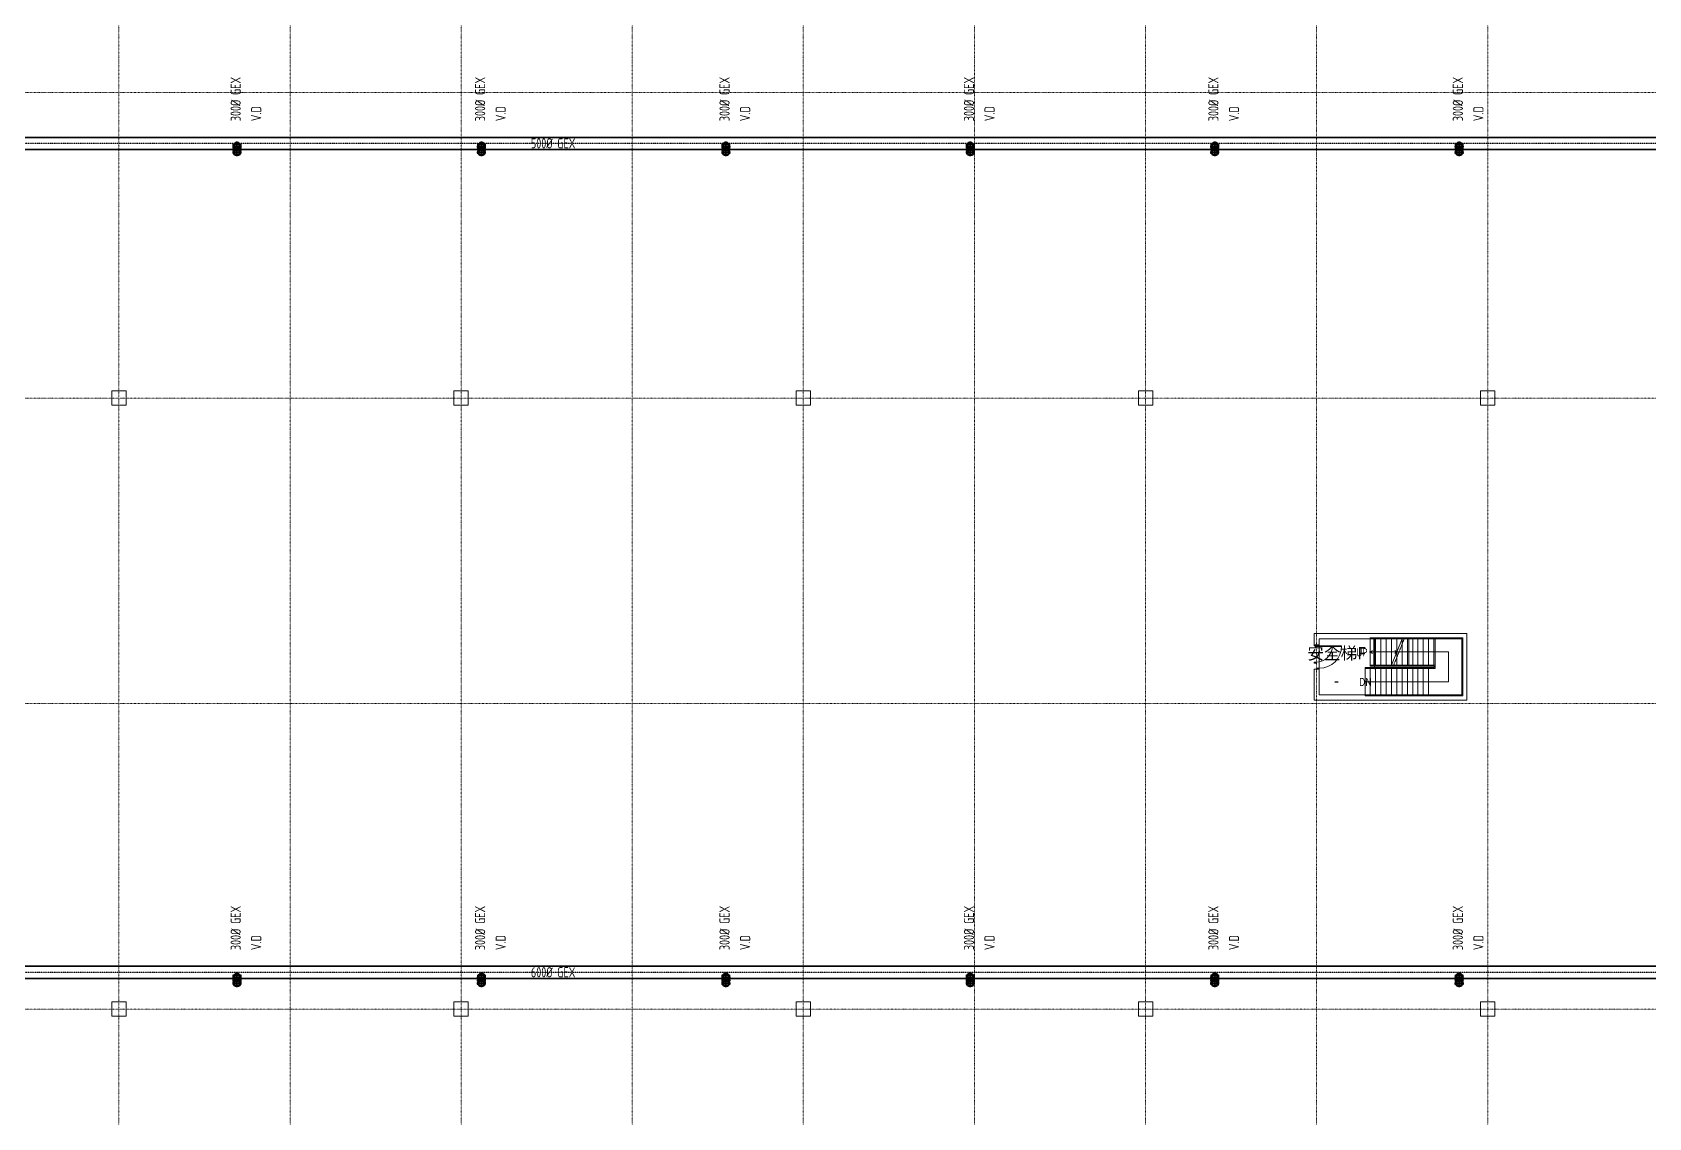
# Model space of a CAD drawing. Extents: x -32000 to 290600, y -29000 to 131250.
# Drawn here: x 47350 to 126700, y 24668 to 77959 of the extents above; entities that cross this region are included whole.
import ezdxf
from ezdxf.enums import TextEntityAlignment as Align

# ---------------------------------------------------------------- set-up
doc = ezdxf.new("R2010")
doc.units = 0
doc.header["$LTSCALE"] = 10
for name, pattern in [('H12PL3$0$JJP_三點線', [0.9, 0.3, -0.15, 0, -0.15, 0, -0.15, 0, -0.15]), ('H12PL3$0$JJP_虛線(退縮線、投影線、地下室範圍、非屬本工程、圖面分區)', [0.45, 0.3, -0.15]), ('H12PL3$0$虛線', [0.846667, 0.423333, -0.423333]), ('XFM6D40-200K$0$CENTER', [2, 1.25, -0.25, 0.25, -0.25])]:
    doc.linetypes.add(name, pattern=pattern)
for name, color, linetype in [('H12PL3$0$A-STRS', 252, 'Continuous'), ('H12PL3$0$A-TEXT', 252, 'Continuous'), ('H12PL3$0$A-WALL-IN', 252, 'Continuous'), ('H12PL3$0$A-ZONE', 252, 'Continuous'), ('H12PL3$0$Door', 252, 'Continuous'), ('H12PL3$0$S-COL', 252, 'Continuous'), ('H12PL3$0$S-GRID', 252, 'Continuous'), ('H12PL3$0$S-SLAB-SHOW', 252, 'Continuous'), ('XFM6D40-200K$0$M-PIPE-TEXT', 3, 'Continuous')]:
    doc.layers.add(name, color=color, linetype=linetype)
doc.layers.add('XFM6D40-200K$0$DUCT-CENT-GEX', color=1, linetype='XFM6D40-200K$0$CENTER', lineweight=25)
doc.layers.add('XFM6D40-200K$0$M-EX-DUCT-GEX', color=114, linetype='Continuous', lineweight=35)
doc.styles.add('H12PL3$0$Standard', font='', dxfattribs={"width": 0.8})
doc.styles.add('XFM6D40-200K$0$aa-txt', font='isocp.shx', dxfattribs={"bigfont": 'chineset.shx'})
doc.styles.get('H12PL3$0$Standard').set_extended_font_data('Microsoft JhengHei')

# ---------------------------------------------------------------- blocks, each defined once
blk = doc.blocks.new('H12PL3')
at = {"layer": 'H12PL3$0$A-STRS', "lineweight": 0}
for p, q in [((113035, 48235), (114615, 48235)), ((113035, 48185), (113035, 48235)), ((113035, 48235), (114855, 48235)), ((113035, 48185), (113035, 48235)), ((114595, 48185), (113035, 48185)), ((113035, 46885), (113035, 48185)), ((113035, 48185), (114595, 48185)), ((113035, 46885), (113035, 48185)), ((113035, 48185), (113295, 48185)), ((114855, 48185), (113035, 48185)), ((113035, 46885), (113035, 48185)), ((113035, 48185), (114855, 48185)), ((113035, 46885), (113035, 48185)), ((113035, 48185), (113295, 48185)), ((113035, 47535), (113135, 47610)), ((113295, 46885), (113295, 48185)), ((113295, 48185), (113295, 46885)), ((113295, 46885), (113295, 48185)), ((113295, 48185), (113555, 48185)), ((113295, 46885), (113295, 48185)), ((113295, 48185), (113295, 46885)), ((113295, 46885), (113295, 48185)), ((113295, 48185), (113555, 48185)), ((113555, 46885), (113555, 48185)), ((113555, 48185), (113555, 46885)), ((113555, 46885), (113555, 48185)), ((113555, 48185), (113815, 48185)), ((113555, 46885), (113555, 48185)), ((113555, 48185), (113555, 46885)), ((113555, 46885), (113555, 48185)), ((113555, 48185), (113815, 48185)), ((113815, 46885), (113815, 48185)), ((113815, 48185), (113815, 46885)), ((113815, 46885), (113815, 48185)), ((113815, 48185), (114075, 48185)), ((113815, 46885), (113815, 48185)), ((113815, 48185), (113815, 46885)), ((113815, 46885), (113815, 48185)), ((113815, 48185), (114075, 48185)), ((114075, 46885), (114075, 48185)), ((114075, 48185), (114075, 46885)), ((114075, 46885), (114075, 48185)), ((114075, 48185), (114335, 48185)), ((114075, 46885), (114595, 48185)), ((114075, 46885), (114075, 48185)), ((114075, 48185), (114075, 46885)), ((114075, 46885), (114075, 48185)), ((114075, 48185), (114335, 48185)), ((114235, 47610), (114335, 47535)), ((114335, 47535), (114335, 48185)), ((114335, 48185), (114335, 47535)), ((114335, 47535), (114335, 48185)), ((114335, 48185), (114595, 48185)), ((114335, 46885), (114335, 48185)), ((114335, 48185), (114335, 46885)), ((114335, 46885), (114335, 48185)), ((114335, 48185), (114595, 48185)), ((114595, 46885), (114595, 48185)), ((114595, 48185), (114595, 46885)), ((114595, 46885), (114595, 48185)), ((114595, 48185), (114855, 48185)), ((114855, 48235), (114855, 48185)), ((114855, 48235), (117575, 48235)), ((114855, 48185), (114855, 48235)), ((117525, 48185), (114855, 48185)), ((114855, 48185), (114918.16, 48185)), ((114855, 46885), (114855, 48185)), ((114855, 46885), (114855, 48185)), ((114855, 46885), (114855, 48185)), ((114855, 48185), (114855, 46885)), ((114855, 46885), (114855, 48185)), ((114855, 48185), (117525, 48185)), ((114918.16, 48185), (117525, 48185)), ((117525, 45425), (117525, 48185)), ((117525, 48185), (117525, 45425)), ((117525, 48185), (117525, 45425)), ((117575, 48235), (117575, 45375)), ((113035, 47535), (113295, 47535)), ((113035, 47535), (113295, 47535)), ((113135, 47460), (113035, 47535)), ((113035, 46885), (114075, 46885)), ((113035, 46835), (113035, 46885)), ((114075, 46885), (113035, 46885)), ((113295, 46885), (113035, 46885)), ((113035, 46885), (114855, 46885)), ((113035, 46835), (113035, 46885)), ((114855, 46885), (113035, 46885)), ((113295, 46885), (113035, 46885)), ((114055, 46835), (113035, 46835)), ((114855, 46835), (113035, 46835)), ((113295, 47535), (114335, 47535)), ((113295, 47535), (114855, 47535)), ((113555, 46885), (113295, 46885)), ((113555, 46885), (113295, 46885)), ((113815, 46885), (113555, 46885)), ((113815, 46885), (113555, 46885)), ((114075, 46885), (113815, 46885)), ((114075, 46885), (113815, 46885)), ((114335, 46885), (114075, 46885)), ((114335, 47535), (114235, 47460)), ((114595, 46885), (114335, 46885)), ((114855, 46885), (114595, 46885)), ((114855, 47535), (116875, 47535)), ((114855, 46885), (114855, 46835)), ((114855, 46885), (116225, 46885)), ((114855, 46835), (114855, 46885)), ((114918.16, 46885), (114855, 46885)), ((116225, 46885), (114855, 46885)), ((116175, 46835), (114855, 46835)), ((116225, 46885), (114918.16, 46885)), ((116175, 46775), (116175, 46835)), ((116225, 46885), (116225, 46725)), ((116225, 46725), (116225, 46885)), ((116225, 46725), (116225, 46885)), ((116875, 47535), (116875, 46075)), ((112775, 46725), (112775, 46775)), ((112775, 46775), (114595, 46775)), ((114595, 46725), (112775, 46725)), ((112775, 45425), (112775, 46725)), ((112775, 46725), (114595, 46725)), ((112775, 45425), (112775, 46725)), ((112775, 46725), (113035, 46725)), ((113035, 46075), (112775, 46075)), ((113035, 46725), (113035, 45425)), ((113035, 45425), (113035, 46725)), ((113035, 46725), (113295, 46725)), ((113035, 46725), (113035, 45425)), ((114595, 46075), (113035, 46075)), ((113295, 46725), (113295, 45425)), ((113295, 45425), (113295, 46725)), ((113295, 46725), (113555, 46725)), ((113295, 46725), (113295, 45425)), ((113555, 46725), (113555, 45425)), ((113555, 45425), (113555, 46725)), ((113555, 46725), (113815, 46725)), ((113555, 46725), (113555, 45425)), ((113815, 46725), (113815, 45425)), ((113815, 45425), (113815, 46725)), ((113815, 46725), (114075, 46725)), ((113815, 46725), (113815, 45425)), ((114075, 46725), (114075, 45425)), ((114075, 45425), (114075, 46725)), ((114075, 46725), (114335, 46725)), ((114075, 46725), (114075, 45425)), ((114335, 46725), (114335, 45425)), ((114335, 46725), (114595, 46725)), ((114335, 45425), (114335, 46725)), ((114335, 46725), (114335, 45425)), ((114595, 46725), (114595, 46775)), ((114595, 46775), (116175, 46775)), ((114595, 46775), (114595, 46725)), ((116225, 46725), (114595, 46725)), ((114595, 46725), (116225, 46725)), ((114595, 46725), (114595, 45425)), ((114595, 46725), (114595, 45425)), ((114595, 45425), (114595, 46725)), ((114595, 46725), (116225, 46725)), ((114595, 46725), (114595, 45425)), ((116875, 46075), (114595, 46075)), ((112775, 45375), (112775, 45425)), ((112775, 45425), (114595, 45425)), ((114595, 45425), (112775, 45425)), ((113035, 45425), (112775, 45425)), ((114595, 45375), (112775, 45375)), ((113295, 45425), (113035, 45425)), ((113555, 45425), (113295, 45425)), ((113815, 45425), (113555, 45425)), ((114075, 45425), (113815, 45425)), ((114335, 45425), (114075, 45425)), ((114595, 45425), (114335, 45425)), ((114595, 45375), (114595, 45425)), ((114595, 45425), (117525, 45425)), ((114595, 45425), (114595, 45375)), ((117525, 45425), (114595, 45425)), ((117525, 45425), (114595, 45425)), ((117575, 45375), (114595, 45375))]:
    blk.add_line(p, q, dxfattribs=at)
at = {"layer": 'H12PL3$0$A-STRS', "linetype": 'H12PL3$0$JJP_虛線(退縮線、投影線、地下室範圍、非屬本工程、圖面分區)', "lineweight": 0}
for p, q in [((113215.46, 48185), (113215.46, 46885)), ((113216.34, 48185), (113216.34, 46885)), ((114182.7, 46885), (114702.7, 48185)), ((114595, 46885), (114595, 47915.74)), ((114595, 47915.74), (114595, 46885)), ((114595, 46885), (114595, 47915.74)), ((116155, 48185), (114702.7, 48185)), ((114702.7, 48185), (114855, 48185)), ((114722.7, 48235), (116155, 48235)), ((114855, 46885), (114855, 48185)), ((114855, 48185), (114855, 46885)), ((114855, 46885), (114855, 48185)), ((114855, 48185), (115115, 48185)), ((114918.16, 48185), (114918.16, 46885)), ((115115, 46885), (115115, 48185)), ((115115, 48185), (115115, 46885)), ((115115, 46885), (115115, 48185)), ((115115, 48185), (115375, 48185)), ((115375, 46885), (115375, 48185)), ((115375, 48185), (115375, 46885)), ((115375, 46885), (115375, 48185)), ((115375, 48185), (115635, 48185)), ((115635, 46885), (115635, 48185)), ((115635, 48185), (115635, 46885)), ((115635, 46885), (115635, 48185)), ((115635, 48185), (115895, 48185)), ((115895, 46885), (115895, 48185)), ((115895, 48185), (115895, 46885)), ((115895, 46885), (115895, 48185)), ((115895, 48185), (116155, 48185)), ((116155, 48235), (116155, 48185)), ((116155, 48235), (117575, 48235)), ((116155, 48185), (116155, 48235)), ((117525, 48185), (116155, 48185)), ((116155, 46885), (116155, 48185)), ((116155, 46885), (116155, 48185)), ((116155, 46885), (116155, 48185)), ((116155, 48185), (116155, 46885)), ((116155, 46885), (116155, 48185)), ((116155, 48185), (117525, 48185)), ((116219.91, 48185), (116219.91, 46885)), ((117525, 45425), (117525, 48185)), ((117525, 48185), (117525, 45425)), ((117575, 48235), (117575, 45375)), ((116155, 46835), (114162.7, 46835)), ((114182.7, 46885), (116155, 46885)), ((114335, 46885), (114182.7, 46885)), ((114335, 46885), (114335, 47265.74)), ((114335, 47265.74), (114335, 46885)), ((114335, 46885), (114335, 47265.74)), ((114595, 46885), (114335, 46885)), ((114855, 46885), (114595, 46885)), ((115115, 46885), (114855, 46885)), ((115375, 46885), (115115, 46885)), ((115635, 46885), (115375, 46885)), ((115895, 46885), (115635, 46885)), ((116155, 46885), (115895, 46885)), ((116155, 46885), (116155, 46835)), ((116155, 46885), (116225, 46885)), ((116155, 46835), (116155, 46885)), ((116225, 46885), (116155, 46885)), ((116175, 46835), (116155, 46835)), ((116175, 46775), (116175, 46835)), ((116225, 46885), (116225, 46725)), ((116225, 46725), (116225, 46885)), ((112775, 46725), (112775, 46775)), ((112775, 46775), (115895, 46775)), ((115895, 46725), (112775, 46725)), ((112775, 45425), (112775, 46725)), ((112775, 46725), (113035, 46725)), ((113035, 46725), (113035, 45425)), ((113035, 45425), (113035, 46725)), ((113035, 46725), (113295, 46725)), ((113035, 46725), (113035, 45425)), ((113295, 46725), (113295, 45425)), ((113295, 45425), (113295, 46725)), ((113295, 46725), (113555, 46725)), ((113295, 46725), (113295, 45425)), ((113555, 46725), (113555, 45425)), ((113555, 45425), (113555, 46725)), ((113555, 46725), (113815, 46725)), ((113555, 46725), (113555, 45425)), ((113815, 46725), (113815, 45425)), ((113815, 45425), (113815, 46725)), ((113815, 46725), (114075, 46725)), ((113815, 46725), (113815, 45425)), ((114075, 46725), (114075, 45425)), ((114075, 45425), (114075, 46725)), ((114075, 46725), (114335, 46725)), ((114075, 46725), (114075, 45425)), ((114335, 46725), (114335, 45425)), ((114335, 45425), (114335, 46725)), ((114335, 46725), (114595, 46725)), ((114335, 46725), (114335, 45425)), ((114595, 46725), (114595, 45425)), ((114595, 45425), (114595, 46725)), ((114595, 46725), (114855, 46725)), ((114595, 46725), (114595, 45425)), ((114595, 46725), (114595, 45425)), ((114855, 46725), (114855, 45425)), ((114855, 45425), (114855, 46725)), ((114855, 46725), (115115, 46725)), ((114855, 46725), (114855, 45425)), ((115115, 46725), (115115, 45425)), ((115115, 45425), (115115, 46725)), ((115115, 46725), (115375, 46725)), ((115115, 46725), (115115, 45425)), ((115375, 46725), (115375, 45425)), ((115375, 45425), (115375, 46725)), ((115375, 46725), (115635, 46725)), ((115375, 46725), (115375, 45425)), ((115635, 46725), (115635, 45425)), ((115635, 46725), (115895, 46725)), ((115635, 45425), (115635, 46725)), ((115635, 46725), (115635, 45425)), ((115895, 46725), (115895, 46775)), ((115895, 46775), (116175, 46775)), ((115895, 46775), (115895, 46725)), ((116225, 46725), (115895, 46725)), ((115895, 46725), (115895, 45425)), ((115895, 46725), (115895, 45425)), ((115895, 46725), (115895, 45425)), ((115895, 45425), (115895, 46725)), ((115895, 46725), (116225, 46725)), ((115895, 46725), (115895, 45425)), ((112775, 45375), (112775, 45425)), ((112775, 45425), (115895, 45425)), ((113035, 45425), (112775, 45425)), ((115895, 45375), (112775, 45375)), ((113295, 45425), (113035, 45425)), ((113555, 45425), (113295, 45425)), ((113815, 45425), (113555, 45425)), ((114075, 45425), (113815, 45425)), ((114335, 45425), (114075, 45425)), ((114595, 45425), (114335, 45425)), ((114855, 45425), (114595, 45425)), ((115115, 45425), (114855, 45425)), ((115375, 45425), (115115, 45425)), ((115635, 45425), (115375, 45425)), ((115895, 45425), (115635, 45425)), ((115895, 45375), (115895, 45425)), ((115895, 45425), (117525, 45425)), ((115895, 45425), (115895, 45375)), ((117525, 45425), (115895, 45425)), ((117575, 45375), (115895, 45375))]:
    blk.add_line(p, q, dxfattribs=at)
at = {"layer": 'H12PL3$0$A-STRS', "linetype": 'H12PL3$0$虛線', "lineweight": 0}
for p, q in [((114702.7, 48185), (116155, 48185)), ((116155, 48185), (116219.91, 48185)), ((116219.91, 48185), (117525, 48185)), ((117525, 48185), (117525, 45425)), ((116155, 46885), (114182.7, 46885)), ((116219.91, 46885), (116155, 46885)), ((116225, 46885), (116219.91, 46885)), ((116225, 46725), (116225, 46885)), ((112775, 45425), (112775, 46725)), ((112775, 46725), (115895, 46725)), ((115895, 46725), (116225, 46725)), ((115895, 45425), (112775, 45425)), ((117525, 45425), (115895, 45425))]:
    blk.add_line(p, q, dxfattribs=at)
at = {"layer": 'H12PL3$0$A-STRS', "lineweight": 0, "flags": 128}
for points in [[(113035, 47560, -1), (113035, 47510, -1)], [(112775, 46100, -1), (112775, 46050, -1)]]:
    blk.add_lwpolyline(points, format="xyb", close=True, dxfattribs=at)
at = {"layer": 'H12PL3$0$A-WALL-IN', "lineweight": 0}
blk.add_line((110525, 46685), (110275, 46685), dxfattribs=at)
at = {"layer": 'H12PL3$0$A-WALL-IN', "lineweight": 0, "flags": 128}
for points in [[(110275, 48435), (110275, 48185)], [(117525, 48435), (110275, 48435)], [(117775, 48435), (117525, 48435)], [(117775, 45425), (117775, 48435)], [(110275, 48185), (110275, 47885)], [(110525, 47885), (110525, 48185)], [(110525, 48185), (117525, 48185)], [(117525, 48185), (117525, 45425)], [(110275, 46685), (110275, 45425)], [(110525, 45425), (110525, 46685)], [(110275, 45175), (110275, 45425)], [(117525, 45425), (110525, 45425)], [(117775, 45175), (117775, 45425)], [(110275, 45175), (117775, 45175)]]:
    blk.add_lwpolyline(points, dxfattribs=at)
at = {"layer": 'H12PL3$0$Door', "lineweight": 0}
for p, q in [((110375, 47885), (110275, 47885)), ((110275, 47885), (110275, 47835)), ((110275, 47835), (110375, 47835)), ((110375, 47835), (110375, 47885)), ((110375, 47835), (111175, 47835)), ((110375, 47805), (110375, 47835)), ((111175, 47805), (110375, 47805)), ((110525, 47885), (110425, 47885)), ((110425, 47885), (110425, 47835)), ((110425, 47835), (110525, 47835)), ((110525, 47835), (110525, 47885)), ((110525, 47835), (111625, 47835)), ((110525, 47805), (110525, 47835)), ((111625, 47805), (110525, 47805)), ((111175, 47835), (111175, 47805)), ((111625, 47835), (111625, 47805)), ((110375, 47035), (110275, 47035)), ((110275, 47035), (110275, 46985)), ((110275, 46985), (110375, 46985)), ((110375, 46985), (110375, 47035)), ((110525, 46735), (110425, 46735)), ((110425, 46735), (110425, 46685)), ((110425, 46685), (110525, 46685)), ((110525, 46685), (110525, 46735))]:
    blk.add_line(p, q, dxfattribs=at)
for centre, radius in [((110375, 47835), 800), ((110525, 47835), 1100)]:
    blk.add_arc(centre, radius, 270, 0, dxfattribs=at)
at = {"layer": 'H12PL3$0$S-COL', "lineweight": 0, "flags": 128}
for points in [[(51250, 59650), (51950, 59650), (51950, 60350), (51250, 60350)], [(68050, 59650), (68750, 59650), (68750, 60350), (68050, 60350)], [(84850, 59650), (85550, 59650), (85550, 60350), (84850, 60350)], [(101650, 59650), (102350, 59650), (102350, 60350), (101650, 60350)], [(118450, 59650), (119150, 59650), (119150, 60350), (118450, 60350)], [(51250, 29650), (51950, 29650), (51950, 30350), (51250, 30350)], [(68050, 29650), (68750, 29650), (68750, 30350), (68050, 30350)], [(84850, 29650), (85550, 29650), (85550, 30350), (84850, 30350)], [(101650, 29650), (102350, 29650), (102350, 30350), (101650, 30350)], [(118450, 29650), (119150, 29650), (119150, 30350), (118450, 30350)]]:
    blk.add_lwpolyline(points, close=True, dxfattribs=at)
at = {"layer": 'H12PL3$0$S-GRID', "linetype": 'H12PL3$0$JJP_三點線', "lineweight": 0}
for p, q in [((51600, 128250), (51600, -28000)), ((60000, 128250), (60000, -28000)), ((68400, 128250), (68400, -28000)), ((76800, 128250), (76800, -28000)), ((85200, 128250), (85200, -28000)), ((93600, 128250), (93600, -28000)), ((102000, 128250), (102000, -28000)), ((110400, 128250), (110400, -28000)), ((118800, 128250), (118800, -28000)), ((-29000, 75000), (289600, 75000)), ((-29000, 60000), (289600, 60000)), ((-29000, 45000), (289600, 45000)), ((-29000, 30000), (289600, 30000))]:
    blk.add_line(p, q, dxfattribs=at)
at = {"layer": 'H12PL3$0$S-SLAB-SHOW', "linetype": 'H12PL3$0$虛線', "lineweight": 0, "flags": 128}
blk.add_lwpolyline([(113245, 46705), (113295, 46705), (113295, 45425), (110525, 45425), (110525, 48185), (113245, 48185)], close=True, dxfattribs=at)
at = {"layer": 'H12PL3$0$S-SLAB-SHOW', "lineweight": 0, "flags": 128}
blk.add_lwpolyline([(113245, 46705), (113295, 46705), (113295, 45425), (110525, 45425), (110525, 48185), (113245, 48185)], close=True, dxfattribs=at)
at = {"layer": 'H12PL3$0$A-TEXT', "linetype": 'Continuous', "lineweight": 0, "char_height": 400, "attachment_point": 4, "style": 'H12PL3$0$Standard'}
for s, insert in [('\\A1;UP', (112339.65, 47515.49)), ('\\A1;DN', (112485.49, 46058.78))]:
    blk.add_mtext(s, dxfattribs=dict(at, insert=insert))
at = {"layer": 'H12PL3$0$A-ZONE', "style": 'H12PL3$0$Standard'}
for s, p in [('安全梯F', (111372.91, 47771.14)), ('-', (111372.91, 46429.25))]:
    blk.add_text(s, height=600, dxfattribs=at).set_placement(p, align=Align.TOP_CENTER)
blk = doc.blocks.new('XFM6D40-200K')
at = {"layer": 'XFM6D40-200K$0$DUCT-CENT-GEX', "ltscale": 0.001}
for p, q in [((176100, 72500), (44058, 72500)), ((176032, 31800), (44058, 31800))]:
    blk.add_line(p, q, dxfattribs=at)
at = {"layer": 'XFM6D40-200K$0$M-EX-DUCT-GEX'}
for p, q in [((176100, 72800), (44058, 72800)), ((57613, 72450), (57181, 72450)), ((57613, 72337), (57181, 72337)), ((57247, 72450), (57247, 72433)), ((57247, 72337), (57247, 72291)), ((57397, 72605), (57397, 71874)), ((57547, 72450), (57547, 72433)), ((57547, 72337), (57547, 72291)), ((69613, 72450), (69181, 72450)), ((69613, 72337), (69181, 72337)), ((69247, 72450), (69247, 72433)), ((69247, 72337), (69247, 72291)), ((69397, 72605), (69397, 71874)), ((69547, 72450), (69547, 72433)), ((69547, 72337), (69547, 72291)), ((81613, 72450), (81181, 72450)), ((81613, 72337), (81181, 72337)), ((81247, 72450), (81247, 72433)), ((81247, 72337), (81247, 72291)), ((81397, 72605), (81397, 71874)), ((81547, 72450), (81547, 72433)), ((81547, 72337), (81547, 72291)), ((93613, 72450), (93181, 72450)), ((93613, 72337), (93181, 72337)), ((93247, 72450), (93247, 72433)), ((93247, 72337), (93247, 72291)), ((93397, 72605), (93397, 71874)), ((93547, 72450), (93547, 72433)), ((93547, 72337), (93547, 72291)), ((105613, 72450), (105181, 72450)), ((105613, 72337), (105181, 72337)), ((105247, 72450), (105247, 72433)), ((105247, 72337), (105247, 72291)), ((105397, 72605), (105397, 71874)), ((105547, 72450), (105547, 72433)), ((105547, 72337), (105547, 72291)), ((117613, 72450), (117181, 72450)), ((117613, 72337), (117181, 72337)), ((117247, 72450), (117247, 72433)), ((117247, 72337), (117247, 72291)), ((117397, 72605), (117397, 71874)), ((117547, 72450), (117547, 72433)), ((117547, 72337), (117547, 72291)), ((176100, 72200), (44058, 72200)), ((57613, 72196), (57181, 72196)), ((57613, 72055), (57181, 72055)), ((57247, 72203), (57247, 72150)), ((57547, 72196), (57547, 72150)), ((69613, 72196), (69181, 72196)), ((69613, 72055), (69181, 72055)), ((69247, 72203), (69247, 72150)), ((69547, 72196), (69547, 72150)), ((81613, 72196), (81181, 72196)), ((81613, 72055), (81181, 72055)), ((81247, 72203), (81247, 72150)), ((81547, 72196), (81547, 72150)), ((93613, 72196), (93181, 72196)), ((93613, 72055), (93181, 72055)), ((93247, 72203), (93247, 72150)), ((93547, 72196), (93547, 72150)), ((105613, 72196), (105181, 72196)), ((105613, 72055), (105181, 72055)), ((105247, 72203), (105247, 72150)), ((105547, 72196), (105547, 72150)), ((117613, 72196), (117181, 72196)), ((117613, 72055), (117181, 72055)), ((117247, 72203), (117247, 72150)), ((117547, 72196), (117547, 72150)), ((176032, 32100), (44058, 32100)), ((57397, 31805), (57397, 31074)), ((69397, 31805), (69397, 31074)), ((81397, 31805), (81397, 31074)), ((93397, 31805), (93397, 31074)), ((105397, 31805), (105397, 31074)), ((117397, 31805), (117397, 31074)), ((176032, 31500), (44058, 31500)), ((57613, 31650), (57181, 31650)), ((57613, 31537), (57181, 31537)), ((57613, 31396), (57181, 31396)), ((57613, 31255), (57181, 31255)), ((57247, 31650), (57247, 31633)), ((57247, 31537), (57247, 31491)), ((57247, 31403), (57247, 31350)), ((57547, 31650), (57547, 31633)), ((57547, 31537), (57547, 31491)), ((57547, 31396), (57547, 31350)), ((69613, 31650), (69181, 31650)), ((69613, 31537), (69181, 31537)), ((69613, 31396), (69181, 31396)), ((69613, 31255), (69181, 31255)), ((69247, 31650), (69247, 31633)), ((69247, 31537), (69247, 31491)), ((69247, 31403), (69247, 31350)), ((69547, 31650), (69547, 31633)), ((69547, 31537), (69547, 31491)), ((69547, 31396), (69547, 31350)), ((81613, 31650), (81181, 31650)), ((81613, 31537), (81181, 31537)), ((81613, 31396), (81181, 31396)), ((81613, 31255), (81181, 31255)), ((81247, 31650), (81247, 31633)), ((81247, 31537), (81247, 31491)), ((81247, 31403), (81247, 31350)), ((81547, 31650), (81547, 31633)), ((81547, 31537), (81547, 31491)), ((81547, 31396), (81547, 31350)), ((93613, 31650), (93181, 31650)), ((93613, 31537), (93181, 31537)), ((93613, 31396), (93181, 31396)), ((93613, 31255), (93181, 31255)), ((93247, 31650), (93247, 31633)), ((93247, 31537), (93247, 31491)), ((93247, 31403), (93247, 31350)), ((93547, 31650), (93547, 31633)), ((93547, 31537), (93547, 31491)), ((93547, 31396), (93547, 31350)), ((105613, 31650), (105181, 31650)), ((105613, 31537), (105181, 31537)), ((105613, 31396), (105181, 31396)), ((105613, 31255), (105181, 31255)), ((105247, 31650), (105247, 31633)), ((105247, 31537), (105247, 31491)), ((105247, 31403), (105247, 31350)), ((105547, 31650), (105547, 31633)), ((105547, 31537), (105547, 31491)), ((105547, 31396), (105547, 31350)), ((117613, 31650), (117181, 31650)), ((117613, 31537), (117181, 31537)), ((117613, 31396), (117181, 31396)), ((117613, 31255), (117181, 31255)), ((117247, 31650), (117247, 31633)), ((117247, 31537), (117247, 31491)), ((117247, 31403), (117247, 31350)), ((117547, 31650), (117547, 31633)), ((117547, 31537), (117547, 31491)), ((117547, 31396), (117547, 31350))]:
    blk.add_line(p, q, dxfattribs=at)
for centre, major_axis, start_param, end_param in [((57397, 72337), (189, 0), -0.496227, 3.637819), ((57397, 72196), (189, 0), -0.496227, 3.637819), ((57397, 72352), (189, 0), -0.052935, 3.194527), ((57397, 72210), (189, 0), -0.052935, 3.194527), ((57397, 72069), (189, 0), -0.052935, 3.194527), ((57397, 72344), (-189, 0), 3.141593, 6.283185), ((57397, 72203), (-189, 0), 3.141593, 6.283185), ((57397, 72450), (150, 0), 0, 3.141593), ((57397, 72337), (-150, 0), 3.141593, 6.283185), ((57397, 72196), (-150, 0), 3.141593, 6.283185), ((69397, 72337), (189, 0), -0.496227, 3.637819), ((69397, 72196), (189, 0), -0.496227, 3.637819), ((69397, 72352), (189, 0), -0.052935, 3.194527), ((69397, 72210), (189, 0), -0.052935, 3.194527), ((69397, 72069), (189, 0), -0.052935, 3.194527), ((69397, 72344), (-189, 0), 3.141593, 6.283185), ((69397, 72203), (-189, 0), 3.141593, 6.283185), ((69397, 72450), (150, 0), 0, 3.141593), ((69397, 72337), (-150, 0), 3.141593, 6.283185), ((69397, 72196), (-150, 0), 3.141593, 6.283185), ((81397, 72337), (189, 0), -0.496227, 3.637819), ((81397, 72196), (189, 0), -0.496227, 3.637819), ((81397, 72352), (189, 0), -0.052935, 3.194527), ((81397, 72210), (189, 0), -0.052935, 3.194527), ((81397, 72069), (189, 0), -0.052935, 3.194527), ((81397, 72344), (-189, 0), 3.141593, 6.283185), ((81397, 72203), (-189, 0), 3.141593, 6.283185), ((81397, 72450), (150, 0), 0, 3.141593), ((81397, 72337), (-150, 0), 3.141593, 6.283185), ((81397, 72196), (-150, 0), 3.141593, 6.283185), ((93397, 72337), (189, 0), -0.496227, 3.637819), ((93397, 72196), (189, 0), -0.496227, 3.637819), ((93397, 72352), (189, 0), -0.052935, 3.194527), ((93397, 72210), (189, 0), -0.052935, 3.194527), ((93397, 72069), (189, 0), -0.052935, 3.194527), ((93397, 72344), (-189, 0), 3.141593, 6.283185), ((93397, 72203), (-189, 0), 3.141593, 6.283185), ((93397, 72450), (150, 0), 0, 3.141593), ((93397, 72337), (-150, 0), 3.141593, 6.283185), ((93397, 72196), (-150, 0), 3.141593, 6.283185), ((105397, 72337), (189, 0), -0.496227, 3.637819), ((105397, 72196), (189, 0), -0.496227, 3.637819), ((105397, 72352), (189, 0), -0.052935, 3.194527), ((105397, 72210), (189, 0), -0.052935, 3.194527), ((105397, 72069), (189, 0), -0.052935, 3.194527), ((105397, 72344), (-189, 0), 3.141593, 6.283185), ((105397, 72203), (-189, 0), 3.141593, 6.283185), ((105397, 72450), (150, 0), 0, 3.141593), ((105397, 72337), (-150, 0), 3.141593, 6.283185), ((105397, 72196), (-150, 0), 3.141593, 6.283185), ((117397, 72337), (189, 0), -0.496227, 3.637819), ((117397, 72196), (189, 0), -0.496227, 3.637819), ((117397, 72352), (189, 0), -0.052935, 3.194527), ((117397, 72210), (189, 0), -0.052935, 3.194527), ((117397, 72069), (189, 0), -0.052935, 3.194527), ((117397, 72344), (-189, 0), 3.141593, 6.283185), ((117397, 72203), (-189, 0), 3.141593, 6.283185), ((117397, 72450), (150, 0), 0, 3.141593), ((117397, 72337), (-150, 0), 3.141593, 6.283185), ((117397, 72196), (-150, 0), 3.141593, 6.283185), ((57397, 72062), (-189, 0), 3.141593, 6.283185), ((69397, 72062), (-189, 0), 3.141593, 6.283185), ((81397, 72062), (-189, 0), 3.141593, 6.283185), ((93397, 72062), (-189, 0), 3.141593, 6.283185), ((105397, 72062), (-189, 0), 3.141593, 6.283185), ((117397, 72062), (-189, 0), 3.141593, 6.283185), ((57397, 31650), (150, 0), 0, 3.141593), ((69397, 31650), (150, 0), 0, 3.141593), ((81397, 31650), (150, 0), 0, 3.141593), ((93397, 31650), (150, 0), 0, 3.141593), ((105397, 31650), (150, 0), 0, 3.141593), ((117397, 31650), (150, 0), 0, 3.141593), ((57397, 31537), (189, 0), -0.496227, 3.637819), ((57397, 31396), (189, 0), -0.496227, 3.637819), ((57397, 31552), (189, 0), -0.052935, 3.194527), ((57397, 31410), (189, 0), -0.052935, 3.194527), ((57397, 31269), (189, 0), -0.052935, 3.194527), ((57397, 31544), (-189, 0), 3.141593, 6.283185), ((57397, 31403), (-189, 0), 3.141593, 6.283185), ((57397, 31262), (-189, 0), 3.141593, 6.283185), ((57397, 31537), (-150, 0), 3.141593, 6.283185), ((57397, 31396), (-150, 0), 3.141593, 6.283185), ((69397, 31537), (189, 0), -0.496227, 3.637819), ((69397, 31396), (189, 0), -0.496227, 3.637819), ((69397, 31552), (189, 0), -0.052935, 3.194527), ((69397, 31410), (189, 0), -0.052935, 3.194527), ((69397, 31269), (189, 0), -0.052935, 3.194527), ((69397, 31544), (-189, 0), 3.141593, 6.283185), ((69397, 31403), (-189, 0), 3.141593, 6.283185), ((69397, 31262), (-189, 0), 3.141593, 6.283185), ((69397, 31537), (-150, 0), 3.141593, 6.283185), ((69397, 31396), (-150, 0), 3.141593, 6.283185), ((81397, 31537), (189, 0), -0.496227, 3.637819), ((81397, 31396), (189, 0), -0.496227, 3.637819), ((81397, 31552), (189, 0), -0.052935, 3.194527), ((81397, 31410), (189, 0), -0.052935, 3.194527), ((81397, 31269), (189, 0), -0.052935, 3.194527), ((81397, 31544), (-189, 0), 3.141593, 6.283185), ((81397, 31403), (-189, 0), 3.141593, 6.283185), ((81397, 31262), (-189, 0), 3.141593, 6.283185), ((81397, 31537), (-150, 0), 3.141593, 6.283185), ((81397, 31396), (-150, 0), 3.141593, 6.283185), ((93397, 31537), (189, 0), -0.496227, 3.637819), ((93397, 31396), (189, 0), -0.496227, 3.637819), ((93397, 31552), (189, 0), -0.052935, 3.194527), ((93397, 31410), (189, 0), -0.052935, 3.194527), ((93397, 31269), (189, 0), -0.052935, 3.194527), ((93397, 31544), (-189, 0), 3.141593, 6.283185), ((93397, 31403), (-189, 0), 3.141593, 6.283185), ((93397, 31262), (-189, 0), 3.141593, 6.283185), ((93397, 31537), (-150, 0), 3.141593, 6.283185), ((93397, 31396), (-150, 0), 3.141593, 6.283185), ((105397, 31537), (189, 0), -0.496227, 3.637819), ((105397, 31396), (189, 0), -0.496227, 3.637819), ((105397, 31552), (189, 0), -0.052935, 3.194527), ((105397, 31410), (189, 0), -0.052935, 3.194527), ((105397, 31269), (189, 0), -0.052935, 3.194527), ((105397, 31544), (-189, 0), 3.141593, 6.283185), ((105397, 31403), (-189, 0), 3.141593, 6.283185), ((105397, 31262), (-189, 0), 3.141593, 6.283185), ((105397, 31537), (-150, 0), 3.141593, 6.283185), ((105397, 31396), (-150, 0), 3.141593, 6.283185), ((117397, 31537), (189, 0), -0.496227, 3.637819), ((117397, 31396), (189, 0), -0.496227, 3.637819), ((117397, 31552), (189, 0), -0.052935, 3.194527), ((117397, 31410), (189, 0), -0.052935, 3.194527), ((117397, 31269), (189, 0), -0.052935, 3.194527), ((117397, 31544), (-189, 0), 3.141593, 6.283185), ((117397, 31403), (-189, 0), 3.141593, 6.283185), ((117397, 31262), (-189, 0), 3.141593, 6.283185), ((117397, 31537), (-150, 0), 3.141593, 6.283185), ((117397, 31396), (-150, 0), 3.141593, 6.283185)]:
    blk.add_ellipse(centre, major_axis=major_axis, ratio=0.707107, start_param=start_param, end_param=end_param, dxfattribs=at)
for centre, major_axis in [((57397, 72055), (-189, 0)), ((57397, 72055), (-150, 0)), ((69397, 72055), (-189, 0)), ((69397, 72055), (-150, 0)), ((81397, 72055), (-189, 0)), ((81397, 72055), (-150, 0)), ((93397, 72055), (-189, 0)), ((93397, 72055), (-150, 0)), ((105397, 72055), (-189, 0)), ((105397, 72055), (-150, 0)), ((117397, 72055), (-189, 0)), ((117397, 72055), (-150, 0)), ((57397, 31255), (-189, 0)), ((57397, 31255), (-150, 0)), ((69397, 31255), (-189, 0)), ((69397, 31255), (-150, 0)), ((81397, 31255), (-189, 0)), ((81397, 31255), (-150, 0)), ((93397, 31255), (-189, 0)), ((93397, 31255), (-150, 0)), ((105397, 31255), (-189, 0)), ((105397, 31255), (-150, 0)), ((117397, 31255), (-189, 0)), ((117397, 31255), (-150, 0))]:
    blk.add_ellipse(centre, major_axis=major_axis, ratio=0.707107, dxfattribs=at)
at = {"layer": 'XFM6D40-200K$0$M-PIPE-TEXT', "style": 'XFM6D40-200K$0$aa-txt', "width": 0.8}
for s, rotation, p in [('300%%C GEX', 90, (57582, 73596)), ('300%%C GEX', 90, (69582, 73596)), ('300%%C GEX', 90, (81582, 73596)), ('300%%C GEX', 90, (93582, 73596)), ('300%%C GEX', 90, (105582, 73596)), ('300%%C GEX', 90, (117582, 73596)), ('V.D', 90, (58591, 73596)), ('V.D', 90, (70591, 73596)), ('V.D', 90, (82591, 73596)), ('V.D', 90, (94591, 73596)), ('V.D', 90, (106591, 73596)), ('V.D', 90, (118591, 73596)), ('500%%C GEX', 360, (71829, 72259)), ('300%%C GEX', 90, (57582, 32896)), ('300%%C GEX', 90, (69582, 32896)), ('300%%C GEX', 90, (81582, 32896)), ('300%%C GEX', 90, (93582, 32896)), ('300%%C GEX', 90, (105582, 32896)), ('300%%C GEX', 90, (117582, 32896)), ('V.D', 90, (58591, 32896)), ('V.D', 90, (70591, 32896)), ('V.D', 90, (82591, 32896)), ('V.D', 90, (94591, 32896)), ('V.D', 90, (106591, 32896)), ('V.D', 90, (118591, 32896)), ('600%%C GEX', 360, (71829, 31559))]:
    blk.add_text(s, height=500, rotation=rotation, dxfattribs=at).set_placement(p)

msp = doc.modelspace()

# ---------------------------------------------------------------- block references
for name in ['H12PL3', 'XFM6D40-200K']:
    msp.add_blockref(name, (0, 0))

doc.saveas('drawing.dxf')
